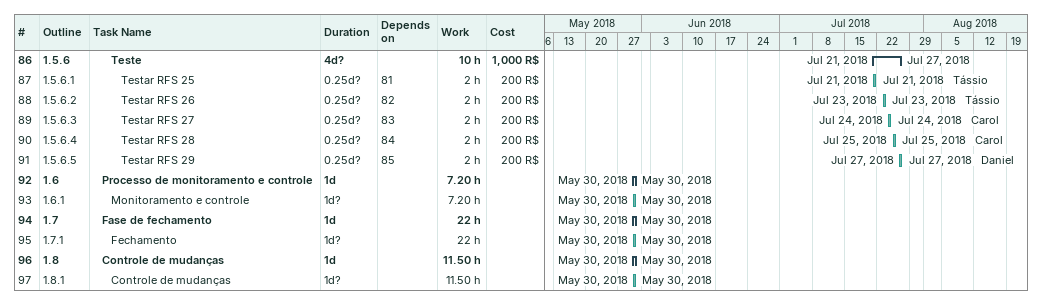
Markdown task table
| ID | WBS | Task | Duration | Start | Finish | Predecessors | Resources | Work (h) | Cost (R$) |
|---|---|---|---|---|---|---|---|---|---|
| 86 | 1.5.6 | **Teste** | 4d? | 2018-07-21 | 2018-07-27 |  |  | 10 | 1000 |
| 87 | 1.5.6.1 | Testar RFS 25 | 0.25d? | 2018-07-21 | 2018-07-21 | 81 | Tássio | 2 | 200 |
| 88 | 1.5.6.2 | Testar RFS 26 | 0.25d? | 2018-07-23 | 2018-07-23 | 82 | Tássio | 2 | 200 |
| 89 | 1.5.6.3 | Testar RFS 27 | 0.25d? | 2018-07-24 | 2018-07-24 | 83 | Carol | 2 | 200 |
| 90 | 1.5.6.4 | Testar RFS 28 | 0.25d? | 2018-07-25 | 2018-07-25 | 84 | Carol | 2 | 200 |
| 91 | 1.5.6.5 | Testar RFS 29 | 0.25d? | 2018-07-27 | 2018-07-27 | 85 | Daniel | 2 | 200 |
| 92 | 1.6 | **Processo de monitoramento e controle** | 1d | 2018-05-30 | 2018-05-30 |  |  | 7.20 |  |
| 93 | 1.6.1 | Monitoramento e controle | 1d? | 2018-05-30 | 2018-05-30 |  |  | 7.20 |  |
| 94 | 1.7 | **Fase de fechamento** | 1d | 2018-05-30 | 2018-05-30 |  |  | 22 |  |
| 95 | 1.7.1 | Fechamento | 1d? | 2018-05-30 | 2018-05-30 |  |  | 22 |  |
| 96 | 1.8 | **Controle de mudanças** | 1d | 2018-05-30 | 2018-05-30 |  |  | 11.50 |  |
| 97 | 1.8.1 | Controle de mudanças | 1d? | 2018-05-30 | 2018-05-30 |  |  | 11.50 |  |
